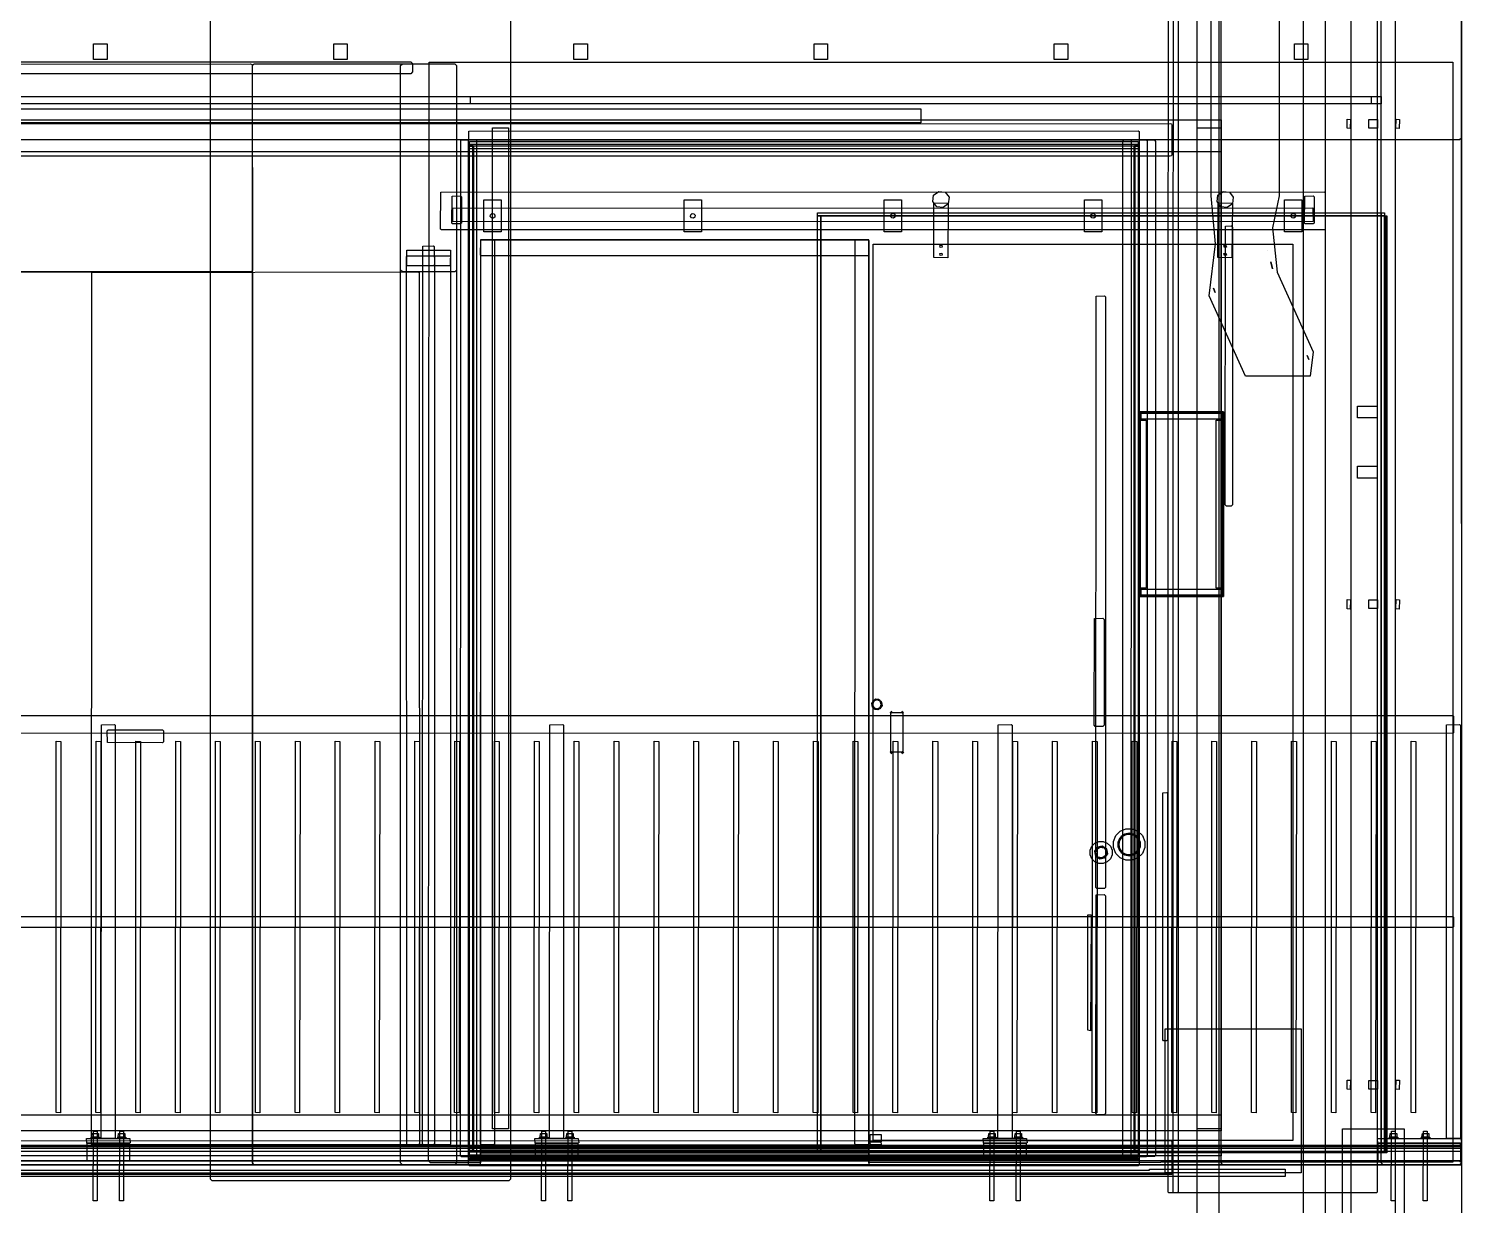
# Model space of a CAD drawing. Header units: metres. Extents: x 292.5 to 342.7, y -1 to 8.9.
# Drawn here: x 298.421 to 302, y 3.099 to 6.038 of the extents above; entities that cross this region are included whole.
import ezdxf

# ---------------------------------------------------------------- set-up
doc = ezdxf.new("R2010")
doc.units = ezdxf.units.M
doc.layers.add('VISTA', color=8, linetype='Continuous')

msp = doc.modelspace()

# ---------------------------------------------------------------- linework, layer by layer
at = {"layer": 'VISTA'}
for points in [[(301.34, 2.95), (301.34, 8.7), (301.66, 8.7), (301.66, 2.95)], [(301.395, 3.08), (301.395, 8.7), (301.605, 8.7), (301.605, 3.08)]]:
    msp.add_lwpolyline(points, dxfattribs=at)
for points in [[(301.2905, 8.23), (301.2925, 8.228), (301.2925, 3.132), (301.2905, 3.13), (301.2695, 3.13), (301.2675, 3.132), (301.2681, 8.2294), (301.2905, 8.23)], [(301.788, 8.23), (301.79, 8.228), (301.79, 3.132), (301.788, 3.13), (301.282, 3.13), (301.28, 3.132), (301.2806, 8.2294), (301.788, 8.23)], [(301.788, 8.23), (301.79, 8.228), (301.79, 3.132), (301.788, 3.13), (301.282, 3.13), (301.28, 3.132), (301.2806, 8.2294), (301.788, 8.23)], [(301.37, 5.3707), (301.3855, 5.5003), (301.375, 5.62), (301.375, 7.95), (301.545, 7.95), (301.545, 5.62), (301.5283, 5.5405), (301.5398, 5.4293), (301.63, 5.2304), (301.6222, 5.17), (301.4606, 5.17), (301.37, 5.3707)], [(298.875, 6.4355), (298.8795, 6.44), (299.6205, 6.44), (299.625, 6.4355), (299.625, 3.1645), (299.6205, 3.16), (298.8795, 3.16), (298.875, 3.1645), (298.875, 6.4355)], [(294, 6.3955), (294.0045, 6.4), (301.9955, 6.4), (302, 6.3955), (302, 5.7645), (301.9955, 5.76), (294.0045, 5.76), (294, 5.7645), (294, 6.3955)], [(294, 6.3955), (294.0019, 6.3992), (301.9955, 6.4), (301.9992, 6.3981), (302, 3.2045), (301.9981, 3.2008), (294.0045, 3.2), (294, 3.2045), (294, 6.3955)], [(301.4, 6.3955), (301.4045, 6.4), (301.9955, 6.4), (302, 6.3955), (302, 3.2045), (301.9955, 3.2), (301.4045, 3.2), (301.4, 3.2045), (301.4, 6.3955)], [(301.8, 6.3955), (301.8045, 6.4), (301.9955, 6.4), (302, 6.3955), (302, 3.2045), (301.9955, 3.2), (301.8045, 3.2), (301.8, 3.2045), (301.8, 6.3955)], [(301.8, 6.3955), (301.8045, 6.4), (301.9955, 6.4), (302, 6.3955), (302, 3.2045), (301.9955, 3.2), (301.8045, 3.2), (301.8, 3.2045), (301.8, 6.3955)], [(301.627, -0.3), (301.7223, -0.2634), (301.7248, -0.2147), (301.725, 6.297), (301.835, 6.297), (301.8341, -0.24), (301.8313, -0.2772), (301.824, -0.3142), (301.8144, -0.3338), (301.8049, -0.3442), (301.7966, -0.35), (301.5958, -0.35), (301.5956, -0.3448), (301.5987, -0.3308), (301.6053, -0.3182), (301.615, -0.3077), (301.627, -0.3)], [(298.6169, 5.9994), (298.6169, 5.9606), (298.5831, 5.9606), (298.5831, 5.9994), (298.6169, 5.9994)], [(299.2169, 5.9994), (299.2169, 5.9606), (299.1831, 5.9606), (299.1831, 5.9994), (299.2169, 5.9994)], [(299.8169, 5.9994), (299.8169, 5.9606), (299.7831, 5.9606), (299.7831, 5.9994), (299.8169, 5.9994)], [(300.4169, 5.9994), (300.4169, 5.9606), (300.3831, 5.9606), (300.3831, 5.9994), (300.4169, 5.9994)], [(301.0169, 5.9994), (301.0169, 5.9606), (300.9831, 5.9606), (300.9831, 5.9994), (301.0169, 5.9994)], [(301.6169, 5.9994), (301.6169, 5.9606), (301.5831, 5.9606), (301.5831, 5.9994), (301.6169, 5.9994)], [(297.66, 5.9505), (297.6645, 5.955), (299.3755, 5.955), (299.38, 5.9505), (299.38, 5.9295), (299.3755, 5.925), (297.6645, 5.925), (297.66, 5.9295), (297.66, 5.9505)], [(298.06, 5.9455), (298.0619, 5.9492), (298.9755, 5.95), (298.9792, 5.9481), (298.98, 5.4345), (298.9781, 5.4308), (298.0645, 5.43), (298.06, 5.4345), (298.06, 5.9455)], [(298.98, 5.9455), (298.9845, 5.95), (299.4855, 5.95), (299.49, 5.9455), (299.49, 3.2045), (299.4855, 3.2), (298.9845, 3.2), (298.98, 3.2045), (298.98, 5.9455)], [(299.35, 5.9455), (299.3545, 5.95), (299.4855, 5.95), (299.49, 5.9455), (299.49, 3.2045), (299.4855, 3.2), (299.3545, 3.2), (299.35, 3.2045), (299.35, 5.9455)], [(299.35, 5.9455), (299.3545, 5.95), (299.4855, 5.95), (299.49, 5.9455), (299.49, 5.4345), (299.4855, 5.43), (299.3545, 5.43), (299.35, 5.4345), (299.35, 5.9455)], [(299.35, 5.9455), (299.3545, 5.95), (299.4855, 5.95), (299.49, 5.9455), (299.49, 3.2045), (299.4855, 3.2), (299.3545, 3.2), (299.35, 3.2045), (299.35, 5.9455)], [(299.4213, 5.9537), (301.9787, 5.9537), (301.9787, 3.2063), (300.52, 3.205), (300.52, 5.51), (299.55, 5.51), (299.55, 3.205), (299.4245, 3.205), (299.42, 3.2095), (299.4213, 5.9537)], [(301.8, 5.868), (301.8, 5.85), (294.2, 5.85), (294.2, 5.868), (301.8, 5.868)], [(295.15, 5.8375), (300.65, 5.8375), (300.65, 5.8025), (295.15, 5.8025), (295.15, 5.8375)], [(301.775, 5.868), (301.775, 5.85), (299.525, 5.85), (299.525, 5.868), (301.775, 5.868)], [(301.273, 5.801), (301.2758, 5.7998), (301.277, 5.797), (301.277, 5.723), (301.2758, 5.7202), (301.273, 5.719), (297.767, 5.719), (297.7642, 5.7202), (297.763, 5.723), (297.7642, 5.7998), (301.273, 5.801)], [(297.8, 5.81), (301.4, 5.81), (301.4, 5.73), (297.8, 5.73), (297.8, 5.81)], [(301.2748, 5.7995), (301.2755, 5.7988), (301.2755, 5.7995), (301.2748, 5.7995)], [(301.7235, 5.811), (301.7225, 5.788), (301.7145, 5.789), (301.7148, 5.8117), (301.7235, 5.811)], [(301.7907, 5.8107), (301.7907, 5.7893), (301.7693, 5.7893), (301.7693, 5.8107), (301.7907, 5.8107)], [(301.8455, 5.811), (301.8445, 5.788), (301.8365, 5.789), (301.8368, 5.8117), (301.8455, 5.811)], [(301.193, 5.7825), (301.195, 5.7805), (301.195, 5.7395), (301.193, 5.7375), (299.522, 5.7375), (299.52, 5.7395), (299.5206, 5.7819), (301.193, 5.7825)], [(299.58, 5.79), (299.62, 5.79), (299.62, 3.29), (299.58, 3.29), (299.58, 5.79)], [(301.34, 5.79), (301.4, 5.79), (301.4, 3.29), (301.34, 3.29), (301.34, 5.79)], [(299.538, 5.76), (299.54, 5.758), (299.54, 3.222), (299.538, 3.22), (299.502, 3.22), (299.5, 3.222), (299.5006, 5.7594), (299.538, 5.76)], [(301.195, 5.76), (301.195, 5.748), (299.52, 5.748), (299.52, 5.76), (301.195, 5.76)], [(299.52, 5.76), (301.195, 5.76), (301.195, 3.22), (299.52, 3.22), (299.52, 5.76)], [(301.195, 5.76), (301.195, 5.748), (299.52, 5.748), (299.52, 5.76), (301.195, 5.76)], [(301.195, 5.76), (301.195, 5.748), (299.52, 5.748), (299.52, 5.76), (301.195, 5.76)], [(299.52, 5.76), (301.195, 5.76), (301.195, 3.22), (299.52, 3.22), (299.52, 5.76)], [(301.195, 5.76), (301.195, 5.748), (299.52, 5.748), (299.52, 5.76), (301.195, 5.76)], [(299.53, 5.748), (299.53, 3.232), (299.52, 3.232), (299.52, 5.748), (299.53, 5.748)], [(299.53, 5.748), (299.53, 3.232), (299.52, 3.232), (299.52, 5.748), (299.53, 5.748)], [(299.53, 5.748), (299.53, 3.232), (299.52, 3.232), (299.52, 5.748), (299.53, 5.748)], [(299.53, 5.748), (299.53, 3.232), (299.52, 3.232), (299.52, 5.748), (299.53, 5.748)], [(301.1925, 5.7562), (301.1925, 5.7442), (299.5225, 5.7442), (299.5225, 5.7562), (301.1925, 5.7562)], [(299.5225, 5.7562), (301.1925, 5.7562), (301.1925, 3.2238), (299.5225, 3.2238), (299.5225, 5.7562)], [(301.1925, 5.7562), (301.1925, 5.7442), (299.5225, 5.7442), (299.5225, 5.7562), (301.1925, 5.7562)], [(301.1925, 5.7562), (301.1925, 5.7442), (299.5225, 5.7442), (299.5225, 5.7562), (301.1925, 5.7562)], [(299.5225, 5.7562), (301.1925, 5.7562), (301.1925, 3.2238), (299.5225, 3.2238), (299.5225, 5.7562)], [(301.1925, 5.7562), (301.1925, 5.7442), (299.5225, 5.7442), (299.5225, 5.7562), (301.1925, 5.7562)], [(299.5325, 5.7442), (299.5325, 3.2358), (299.5225, 3.2358), (299.5225, 5.7442), (299.5325, 5.7442)], [(299.5325, 5.7442), (299.5325, 3.2358), (299.5225, 3.2358), (299.5225, 5.7442), (299.5325, 5.7442)], [(299.5325, 5.7442), (299.5325, 3.2358), (299.5225, 3.2358), (299.5225, 5.7442), (299.5325, 5.7442)], [(299.5325, 5.7442), (299.5325, 3.2358), (299.5225, 3.2358), (299.5225, 5.7442), (299.5325, 5.7442)], [(301.154, 5.756), (301.158, 5.76), (301.232, 5.76), (301.2348, 5.7588), (301.236, 5.756), (301.236, 3.224), (301.2343, 3.2207), (301.158, 3.22), (301.1547, 3.2217), (301.154, 5.756)], [(301.213, 5.76), (301.215, 5.758), (301.215, 3.222), (301.213, 3.22), (301.177, 3.22), (301.175, 3.222), (301.1756, 5.7594), (301.213, 5.76)], [(301.1925, 5.7442), (301.1925, 3.2358), (301.1825, 3.2358), (301.1825, 5.7442), (301.1925, 5.7442)], [(301.1925, 5.7442), (301.1925, 3.2358), (301.1825, 3.2358), (301.1825, 5.7442), (301.1925, 5.7442)], [(301.1925, 5.7442), (301.1925, 3.2358), (301.1825, 3.2358), (301.1825, 5.7442), (301.1925, 5.7442)], [(301.1925, 5.7442), (301.1925, 3.2358), (301.1825, 3.2358), (301.1825, 5.7442), (301.1925, 5.7442)], [(301.195, 5.748), (301.195, 3.232), (301.185, 3.232), (301.185, 5.748), (301.195, 5.748)], [(301.195, 5.748), (301.195, 3.232), (301.185, 3.232), (301.185, 5.748), (301.195, 5.748)], [(301.195, 5.748), (301.195, 3.232), (301.185, 3.232), (301.185, 5.748), (301.195, 5.748)], [(301.195, 5.748), (301.195, 3.232), (301.185, 3.232), (301.185, 5.748), (301.195, 5.748)], [(301.2345, 5.7585), (301.2338, 5.7585), (301.2343, 5.7583), (301.2345, 5.7585)], [(301.2755, 5.7205), (301.2755, 5.7212), (301.2753, 5.7207), (301.2755, 5.7205)], [(301.658, 5.63), (301.66, 5.628), (301.66, 5.537), (301.658, 5.535), (299.452, 5.535), (299.45, 5.537), (299.4506, 5.6294), (301.658, 5.63)], [(299.5, 5.62), (299.502, 5.618), (299.502, 5.552), (299.5, 5.55), (299.48, 5.55), (299.478, 5.552), (299.4786, 5.6194), (299.5, 5.62)], [(300.7203, 5.6164), (300.7182, 5.6005), (300.7054, 5.5907), (300.6895, 5.5928), (300.6797, 5.6056), (300.6818, 5.6215), (300.6946, 5.6313), (300.7105, 5.6292), (300.7203, 5.6164)], [(301.4303, 5.6164), (301.4282, 5.6005), (301.4154, 5.5907), (301.3995, 5.5928), (301.3897, 5.6056), (301.3918, 5.6215), (301.4046, 5.6313), (301.4205, 5.6292), (301.4303, 5.6164)], [(301.63, 5.62), (301.632, 5.618), (301.632, 5.552), (301.63, 5.55), (301.61, 5.55), (301.608, 5.552), (301.6086, 5.6194), (301.63, 5.62)], [(301.629, 5.59), (301.63, 5.556), (299.481, 5.555), (299.4803, 5.5897), (301.629, 5.59)], [(299.6017, 5.6097), (299.6017, 5.5303), (299.5583, 5.5303), (299.5583, 5.6097), (299.6017, 5.6097)], [(300.1017, 5.6097), (300.1017, 5.5303), (300.0583, 5.5303), (300.0583, 5.6097), (300.1017, 5.6097)], [(300.6017, 5.6097), (300.6017, 5.5303), (300.5583, 5.5303), (300.5583, 5.6097), (300.6017, 5.6097)], [(300.718, 5.602), (300.717, 5.465), (300.682, 5.466), (300.6823, 5.6027), (300.718, 5.602)], [(301.1017, 5.6097), (301.1017, 5.5303), (301.0583, 5.5303), (301.0583, 5.6097), (301.1017, 5.6097)], [(301.428, 5.602), (301.427, 5.465), (301.392, 5.466), (301.3923, 5.6027), (301.428, 5.602)], [(301.6017, 5.6097), (301.6017, 5.5303), (301.5583, 5.5303), (301.5583, 5.6097), (301.6017, 5.6097)], [(299.5858, 5.5716), (299.5852, 5.567), (299.5816, 5.5642), (299.577, 5.5648), (299.5742, 5.5684), (299.5748, 5.573), (299.5784, 5.5758), (299.583, 5.5752), (299.5858, 5.5716)], [(300.0858, 5.5716), (300.0852, 5.567), (300.0816, 5.5642), (300.077, 5.5648), (300.0742, 5.5684), (300.0748, 5.573), (300.0784, 5.5758), (300.083, 5.5752), (300.0858, 5.5716)], [(301.8, 5.578), (301.8, 5.57), (300.392, 5.57), (300.392, 5.578), (301.8, 5.578)], [(300.4, 5.57), (300.4, 3.232), (300.392, 3.232), (300.392, 5.57), (300.4, 5.57)], [(300.4, 5.57), (301.8, 5.57), (301.8, 3.232), (300.4, 3.232), (300.4, 5.57)], [(300.4, 5.57), (301.8, 5.57), (301.8, 3.232), (300.4, 3.232), (300.4, 5.57)], [(300.4, 5.57), (301.8, 5.57), (301.8, 3.232), (300.4, 3.232), (300.4, 5.57)], [(301.8, 5.57), (301.8, 3.232), (300.4, 3.232), (300.4, 5.57), (301.8, 5.57)], [(300.5858, 5.5716), (300.5852, 5.567), (300.5816, 5.5642), (300.577, 5.5648), (300.5742, 5.5684), (300.5748, 5.573), (300.5784, 5.5758), (300.583, 5.5752), (300.5858, 5.5716)], [(301.0858, 5.5716), (301.0852, 5.567), (301.0816, 5.5642), (301.077, 5.5648), (301.0742, 5.5684), (301.0748, 5.573), (301.0784, 5.5758), (301.083, 5.5752), (301.0858, 5.5716)], [(301.5858, 5.5716), (301.5852, 5.567), (301.5816, 5.5642), (301.577, 5.5648), (301.5742, 5.5684), (301.5748, 5.573), (301.5784, 5.5758), (301.583, 5.5752), (301.5858, 5.5716)], [(301.808, 5.578), (301.808, 5.57), (301.8, 5.57), (301.8, 5.578), (301.808, 5.578)], [(301.808, 5.57), (301.808, 3.232), (301.8, 3.232), (301.8, 5.57), (301.808, 5.57)], [(301.808, 5.57), (301.808, 3.232), (301.8, 3.232), (301.8, 5.57), (301.808, 5.57)], [(301.812, 5.57), (301.812, 3.232), (301.8, 3.232), (301.8, 5.57), (301.812, 5.57)], [(301.812, 5.57), (301.812, 3.232), (301.808, 3.232), (301.808, 5.57), (301.812, 5.57)], [(301.814, 5.57), (301.814, 3.232), (301.812, 3.232), (301.812, 5.57), (301.814, 5.57)], [(301.425, 5.545), (301.428, 5.542), (301.428, 4.848), (301.425, 4.845), (301.413, 4.845), (301.41, 4.848), (301.4109, 5.5441), (301.425, 5.545)], [(301.425, 5.545), (301.428, 5.542), (301.428, 4.848), (301.425, 4.845), (301.413, 4.845), (301.41, 4.848), (301.4109, 5.5441), (301.425, 5.545)], [(299.3657, 5.4847), (299.4747, 5.4843), (299.4743, 5.4453), (299.3658, 5.4455), (299.3657, 5.4847)], [(299.4315, 5.495), (299.4344, 5.4935), (299.435, 5.4485), (299.4335, 5.4456), (299.4085, 5.445), (299.4056, 5.4465), (299.406, 5.494), (299.4315, 5.495)], [(299.4067, 5.4933), (299.4067, 5.494), (299.406, 5.4933), (299.4067, 5.4933)], [(299.434, 5.4933), (299.4333, 5.494), (299.4333, 5.4933), (299.434, 5.4933)], [(299.583, 5.51), (299.585, 5.508), (299.585, 3.252), (299.583, 3.25), (299.552, 3.25), (299.55, 3.252), (299.5506, 5.5094), (299.583, 5.51)], [(300.518, 5.51), (300.52, 5.508), (300.52, 5.472), (300.518, 5.47), (299.552, 5.47), (299.55, 5.472), (299.5506, 5.5094), (300.518, 5.51)], [(300.518, 5.51), (300.52, 5.508), (300.52, 3.252), (300.518, 3.25), (300.487, 3.25), (300.485, 3.252), (300.4856, 5.5094), (300.518, 5.51)], [(300.5309, 5.4991), (301.5791, 5.4991), (301.5791, 3.2609), (300.5309, 3.2609), (300.5309, 5.4991)], [(300.703, 5.4923), (300.6983, 5.491), (300.697, 5.4958), (300.7018, 5.497), (300.703, 5.4923)], [(300.703, 5.4722), (300.6983, 5.471), (300.697, 5.4757), (300.7018, 5.477), (300.703, 5.4722)], [(301.413, 5.4923), (301.4082, 5.491), (301.407, 5.4958), (301.4118, 5.497), (301.413, 5.4923)], [(301.413, 5.4722), (301.4082, 5.471), (301.407, 5.4757), (301.4118, 5.477), (301.413, 5.4722)], [(301.5167, 5.4839), (301.5167, 5.4839), (301.5167, 5.4839), (301.5167, 5.4839)], [(299.365, 5.4683), (299.3667, 5.47), (299.4733, 5.47), (299.475, 5.4683), (299.475, 3.2517), (299.4733, 3.25), (299.3658, 3.2505), (299.365, 5.4683)], [(299.365, 5.4683), (299.3667, 5.47), (299.4733, 5.47), (299.475, 5.4683), (299.475, 3.2517), (299.4733, 3.25), (299.3658, 3.2505), (299.365, 5.4683)], [(299.4315, 5.47), (299.434, 5.469), (299.435, 5.4665), (299.435, 3.2535), (299.434, 3.251), (299.4315, 3.25), (299.4085, 3.25), (299.406, 3.251), (299.405, 3.2535), (299.406, 5.469), (299.4315, 5.47)], [(299.4315, 5.47), (299.434, 5.469), (299.435, 5.4665), (299.435, 3.2535), (299.434, 3.251), (299.4315, 3.25), (299.4085, 3.25), (299.406, 3.251), (299.405, 3.2535), (299.406, 5.469), (299.4315, 5.47)], [(299.4067, 5.4683), (299.4067, 5.469), (299.406, 5.4683), (299.4067, 5.4683)], [(299.4067, 5.4683), (299.4067, 5.469), (299.406, 5.4683), (299.4067, 5.4683)], [(299.4063, 5.4463), (299.4067, 5.446), (299.4067, 5.4467), (299.4063, 5.4463)], [(299.434, 5.4683), (299.4333, 5.469), (299.4333, 5.4683), (299.434, 5.4683)], [(299.434, 5.4683), (299.4333, 5.469), (299.4333, 5.4683), (299.434, 5.4683)], [(299.4333, 5.446), (299.434, 5.4467), (299.4333, 5.4467), (299.4333, 5.446)], [(301.5241, 5.4551), (301.5241, 5.4551), (301.5284, 5.4379), (301.5241, 5.4551)], [(298.06, 5.43), (298.98, 5.43), (298.98, 3.2), (298.06, 3.2), (298.06, 5.43)], [(299.394, 5.43), (299.3969, 5.4285), (299.3975, 3.2535), (299.396, 3.2506), (298.581, 3.25), (298.5781, 3.2515), (298.5785, 5.429), (299.394, 5.43)], [(298.5792, 5.4283), (298.5792, 5.429), (298.5785, 5.4283), (298.5792, 5.4283)], [(299.3965, 5.4283), (299.3958, 5.429), (299.3958, 5.4283), (299.3965, 5.4283)], [(301.1085, 5.37), (301.111, 5.3675), (301.111, 3.8925), (301.1085, 3.89), (301.0895, 3.89), (301.087, 3.8925), (301.0877, 5.3693), (301.1085, 5.37)], [(301.3809, 5.3893), (301.3852, 5.379), (301.3852, 5.379), (301.3809, 5.3893)], [(301.6148, 5.2215), (301.6191, 5.2111), (301.6148, 5.2215), (301.6148, 5.2215)], [(301.7897, 5.0947), (301.7897, 5.0653), (301.7403, 5.0653), (301.7403, 5.0947), (301.7897, 5.0947)], [(301.4055, 5.0805), (301.1945, 5.0805), (301.1945, 4.6195), (301.4055, 4.6195), (301.4055, 5.0805)], [(301.4055, 5.0805), (301.1945, 5.0805), (301.1945, 4.6195), (301.4055, 4.6195), (301.4055, 5.0805)], [(301.4055, 5.0805), (301.1945, 5.0805), (301.1945, 4.6195), (301.4055, 4.6195), (301.4055, 5.0805)], [(301.1975, 5.0805), (301.1975, 4.6195), (301.1945, 4.6195), (301.1945, 5.0805), (301.1975, 5.0805)], [(301.1945, 4.6195), (301.4055, 4.6195), (301.4055, 5.0805), (301.1945, 5.0805), (301.1945, 4.6195)], [(301.4025, 5.0805), (301.4025, 5.0775), (301.1975, 5.0775), (301.1975, 5.0805), (301.4025, 5.0805)], [(301.2125, 5.06), (301.2125, 4.64), (301.1975, 4.64), (301.1975, 5.06), (301.2125, 5.06)], [(301.4, 5.0775), (301.4, 5.0625), (301.2, 5.0625), (301.2, 5.0775), (301.4, 5.0775)], [(301.4025, 5.06), (301.4025, 4.64), (301.3875, 4.64), (301.3875, 5.06), (301.4025, 5.06)], [(301.4055, 5.0805), (301.4055, 4.6195), (301.4025, 4.6195), (301.4025, 5.0805), (301.4055, 5.0805)], [(301.7897, 4.9447), (301.7897, 4.9153), (301.7403, 4.9153), (301.7403, 4.9447), (301.7897, 4.9447)], [(301.4025, 4.6225), (301.4025, 4.6195), (301.1975, 4.6195), (301.1975, 4.6225), (301.4025, 4.6225)], [(301.4, 4.6375), (301.4, 4.6225), (301.2, 4.6225), (301.2, 4.6375), (301.4, 4.6375)], [(301.7235, 4.611), (301.7225, 4.588), (301.7145, 4.589), (301.7148, 4.6117), (301.7235, 4.611)], [(301.7907, 4.6107), (301.7907, 4.5893), (301.7693, 4.5893), (301.7693, 4.6107), (301.7907, 4.6107)], [(301.8455, 4.611), (301.8445, 4.588), (301.8365, 4.589), (301.8368, 4.6117), (301.8455, 4.611)], [(301.1045, 4.565), (301.1075, 4.562), (301.1075, 4.298), (301.1045, 4.295), (301.0855, 4.295), (301.0825, 4.298), (301.0834, 4.5641), (301.1045, 4.565)], [(300.5272, 4.3525), (300.5328, 4.3608), (300.5425, 4.3628), (300.5508, 4.3572), (300.5528, 4.3475), (300.5472, 4.3392), (300.5375, 4.3373), (300.5292, 4.3428), (300.5272, 4.3525)], [(300.5508, 4.3428), (300.5528, 4.3525), (300.5472, 4.3608), (300.5375, 4.3628), (300.5292, 4.3572), (300.5272, 4.3475), (300.5328, 4.3392), (300.5425, 4.3373), (300.5508, 4.3428)], [(300.528, 4.355), (300.528, 4.345), (300.535, 4.338), (300.545, 4.338), (300.552, 4.345), (300.552, 4.355), (300.545, 4.362), (300.535, 4.362), (300.528, 4.355)], [(300.528, 4.355), (300.528, 4.345), (300.535, 4.338), (300.545, 4.338), (300.552, 4.345), (300.552, 4.355), (300.545, 4.362), (300.535, 4.362), (300.528, 4.355)], [(300.528, 4.355), (300.528, 4.345), (300.535, 4.338), (300.545, 4.338), (300.552, 4.345), (300.552, 4.355), (300.545, 4.362), (300.535, 4.362), (300.528, 4.355)], [(300.529, 4.35), (300.5322, 4.3422), (300.54, 4.339), (300.5478, 4.3422), (300.551, 4.35), (300.5478, 4.3578), (300.54, 4.361), (300.5322, 4.3578), (300.529, 4.35)], [(300.5735, 4.3285), (300.5737, 4.3285), (300.5752, 4.3309), (300.5735, 4.3285)], [(300.5752, 4.3309), (300.5775, 4.3324), (300.5775, 4.3325), (300.5752, 4.3309)], [(300.5775, 4.3293), (300.5775, 4.3317), (300.5774, 4.3307), (300.5775, 4.3293)], [(300.6025, 4.3324), (300.6049, 4.3309), (300.6025, 4.3325), (300.6025, 4.3324)], [(300.6025, 4.3293), (300.6026, 4.3307), (300.6025, 4.3317), (300.6025, 4.3293)], [(300.6063, 4.3285), (300.6065, 4.3285), (300.6049, 4.3309), (300.6063, 4.3285)], [(293.02, 4.3208), (293.0217, 4.3225), (301.9783, 4.3225), (301.98, 4.3208), (301.98, 4.2792), (301.9793, 4.2792), (301.9793, 4.2778), (301.9783, 4.2775), (293.0207, 4.2778), (293.02, 4.3208)], [(298.6358, 4.3), (298.6375, 4.2983), (298.6375, 3.266), (298.6025, 3.266), (298.6033, 4.2992), (298.6358, 4.3)], [(299.7558, 4.3), (299.7575, 4.2983), (299.7575, 3.266), (299.7225, 3.266), (299.7233, 4.2992), (299.7558, 4.3)], [(300.575, 4.3295), (300.6045, 4.33), (300.605, 4.2305), (300.5751, 4.2305), (300.575, 4.3295)], [(300.575, 4.3295), (300.6045, 4.33), (300.605, 4.2305), (300.5751, 4.2305), (300.575, 4.3295)], [(300.5752, 4.3285), (300.5768, 4.3285), (300.5753, 4.3286), (300.5752, 4.3285)], [(300.6047, 4.3286), (300.6032, 4.3285), (300.6049, 4.3285), (300.6047, 4.3286)], [(300.8758, 4.3), (300.8775, 4.2983), (300.8775, 3.266), (300.8425, 3.266), (300.8433, 4.2992), (300.8758, 4.3)], [(301.9958, 4.3), (301.9975, 4.2983), (301.9975, 3.266), (301.9625, 3.266), (301.9633, 4.2992), (301.9958, 4.3)], [(298.6175, 4.284), (298.6195, 4.286), (298.7555, 4.286), (298.7575, 4.284), (298.7575, 4.256), (298.7555, 4.254), (298.6183, 4.2544), (298.6175, 4.284)], [(301.9792, 4.2783), (301.9792, 4.2783), (301.9792, 4.2783), (301.9792, 4.2783)], [(298.5016, 4.257), (298.5006, 3.33), (298.4896, 3.331), (298.4898, 4.2577), (298.5016, 4.257)], [(298.6011, 4.257), (298.6001, 3.33), (298.5891, 3.331), (298.5894, 4.2577), (298.6011, 4.257)], [(298.7007, 4.257), (298.6997, 3.33), (298.6887, 3.331), (298.689, 4.2577), (298.7007, 4.257)], [(298.8002, 4.257), (298.7992, 3.33), (298.7882, 3.331), (298.7885, 4.2577), (298.8002, 4.257)], [(298.8998, 4.257), (298.8988, 3.33), (298.8878, 3.331), (298.8881, 4.2577), (298.8998, 4.257)], [(298.9993, 4.257), (298.9983, 3.33), (298.9873, 3.331), (298.9876, 4.2577), (298.9993, 4.257)], [(299.0989, 4.257), (299.0979, 3.33), (299.0869, 3.331), (299.0872, 4.2577), (299.0989, 4.257)], [(299.1984, 4.257), (299.1974, 3.33), (299.1864, 3.331), (299.1867, 4.2577), (299.1984, 4.257)], [(299.298, 4.257), (299.297, 3.33), (299.286, 3.331), (299.2863, 4.2577), (299.298, 4.257)], [(299.3976, 4.257), (299.3966, 3.33), (299.3856, 3.331), (299.3858, 4.2577), (299.3976, 4.257)], [(299.4971, 4.257), (299.4961, 3.33), (299.4851, 3.331), (299.4854, 4.2577), (299.4971, 4.257)], [(299.5967, 4.257), (299.5957, 3.33), (299.5847, 3.331), (299.585, 4.2577), (299.5967, 4.257)], [(299.6962, 4.257), (299.6952, 3.33), (299.6842, 3.331), (299.6845, 4.2577), (299.6962, 4.257)], [(299.7958, 4.257), (299.7948, 3.33), (299.7838, 3.331), (299.7841, 4.2577), (299.7958, 4.257)], [(299.8953, 4.257), (299.8943, 3.33), (299.8833, 3.331), (299.8836, 4.2577), (299.8953, 4.257)], [(299.9949, 4.257), (299.9939, 3.33), (299.9829, 3.331), (299.9832, 4.2577), (299.9949, 4.257)], [(300.0944, 4.257), (300.0934, 3.33), (300.0824, 3.331), (300.0827, 4.2577), (300.0944, 4.257)], [(300.194, 4.257), (300.193, 3.33), (300.182, 3.331), (300.1823, 4.2577), (300.194, 4.257)], [(300.2936, 4.257), (300.2926, 3.33), (300.2816, 3.331), (300.2818, 4.2577), (300.2936, 4.257)], [(300.3931, 4.257), (300.3921, 3.33), (300.3811, 3.331), (300.3814, 4.2577), (300.3931, 4.257)], [(300.4927, 4.257), (300.4917, 3.33), (300.4807, 3.331), (300.481, 4.2577), (300.4927, 4.257)], [(300.5752, 4.2291), (300.5737, 4.2315), (300.5735, 4.2315), (300.5752, 4.2291)], [(300.5767, 4.2315), (300.5743, 4.2315), (300.5753, 4.2314), (300.5767, 4.2315)], [(300.5775, 4.2275), (300.5775, 4.2276), (300.5752, 4.2291), (300.5775, 4.2275)], [(300.5775, 4.2307), (300.5774, 4.2293), (300.5775, 4.2283), (300.5775, 4.2307)], [(300.5922, 4.257), (300.5912, 3.33), (300.5802, 3.331), (300.5805, 4.2577), (300.5922, 4.257)], [(300.6026, 4.2293), (300.6025, 4.2307), (300.6025, 4.2291), (300.6026, 4.2293)], [(300.6025, 4.2275), (300.6025, 4.2275), (300.6049, 4.2291), (300.6025, 4.2275)], [(300.6057, 4.2315), (300.6033, 4.2315), (300.6047, 4.2314), (300.6057, 4.2315)], [(300.6065, 4.2315), (300.6063, 4.2315), (300.6049, 4.2291), (300.6065, 4.2315)], [(300.6918, 4.257), (300.6908, 3.33), (300.6798, 3.331), (300.6801, 4.2577), (300.6918, 4.257)], [(300.7913, 4.257), (300.7903, 3.33), (300.7793, 3.331), (300.7796, 4.2577), (300.7913, 4.257)], [(300.8909, 4.257), (300.8899, 3.33), (300.8789, 3.331), (300.8792, 4.2577), (300.8909, 4.257)], [(300.9904, 4.257), (300.9894, 3.33), (300.9784, 3.331), (300.9787, 4.2577), (300.9904, 4.257)], [(301.09, 4.257), (301.089, 3.33), (301.078, 3.331), (301.0783, 4.2577), (301.09, 4.257)], [(301.1896, 4.257), (301.1886, 3.33), (301.1776, 3.331), (301.1778, 4.2577), (301.1896, 4.257)], [(301.2891, 4.257), (301.2881, 3.33), (301.2771, 3.331), (301.2774, 4.2577), (301.2891, 4.257)], [(301.3887, 4.257), (301.3877, 3.33), (301.3767, 3.331), (301.377, 4.2577), (301.3887, 4.257)], [(301.4882, 4.257), (301.4872, 3.33), (301.4762, 3.331), (301.4765, 4.2577), (301.4882, 4.257)], [(301.5878, 4.257), (301.5868, 3.33), (301.5758, 3.331), (301.5761, 4.2577), (301.5878, 4.257)], [(301.6873, 4.257), (301.6863, 3.33), (301.6753, 3.331), (301.6756, 4.2577), (301.6873, 4.257)], [(301.7869, 4.257), (301.7859, 3.33), (301.7749, 3.331), (301.7752, 4.2577), (301.7869, 4.257)], [(301.8864, 4.257), (301.8854, 3.33), (301.8744, 3.331), (301.8747, 4.2577), (301.8864, 4.257)], [(301.264, 4.13), (301.266, 4.128), (301.266, 3.512), (301.264, 3.51), (301.256, 3.51), (301.254, 3.512), (301.2546, 4.1294), (301.264, 4.13)], [(301.1308, 3.9922), (301.1308, 4.0078), (301.1367, 4.0222), (301.1478, 4.0333), (301.1622, 4.0392), (301.1778, 4.0392), (301.1922, 4.0333), (301.2033, 4.0222), (301.2092, 4.0078), (301.2092, 3.9922), (301.2033, 3.9778), (301.1922, 3.9667), (301.1778, 3.9608), (301.1622, 3.9608), (301.1478, 3.9667), (301.1367, 3.9778), (301.1308, 3.9922)], [(301.1502, 3.9802), (301.1593, 3.9741), (301.17, 3.972), (301.1807, 3.9741), (301.1898, 3.9802), (301.1959, 3.9893), (301.198, 4), (301.1959, 4.0107), (301.1898, 4.0198), (301.1807, 4.0259), (301.17, 4.028), (301.1593, 4.0259), (301.1502, 4.0198), (301.1441, 4.0107), (301.142, 4), (301.1441, 3.9893), (301.1502, 3.9802)], [(301.1502, 3.9802), (301.1593, 3.9741), (301.17, 3.972), (301.1807, 3.9741), (301.1898, 3.9802), (301.1959, 3.9893), (301.198, 4), (301.1959, 4.0107), (301.1898, 4.0198), (301.1807, 4.0259), (301.17, 4.028), (301.1593, 4.0259), (301.1502, 4.0198), (301.1441, 4.0107), (301.142, 4), (301.1441, 3.9893), (301.1502, 3.9802)], [(301.1502, 3.9802), (301.1593, 3.9741), (301.17, 3.972), (301.1807, 3.9741), (301.1898, 3.9802), (301.1959, 3.9893), (301.198, 4), (301.1959, 4.0107), (301.1898, 4.0198), (301.1807, 4.0259), (301.17, 4.028), (301.1593, 4.0259), (301.1502, 4.0198), (301.1441, 4.0107), (301.142, 4), (301.1441, 3.9893), (301.1502, 3.9802)], [(301.1425, 3.9945), (301.1425, 4.0055), (301.1467, 4.0156), (301.1544, 4.0233), (301.1645, 4.0275), (301.1755, 4.0275), (301.1856, 4.0233), (301.1933, 4.0156), (301.1975, 4.0055), (301.1975, 3.9945), (301.1933, 3.9844), (301.1856, 3.9767), (301.1755, 3.9725), (301.1645, 3.9725), (301.1544, 3.9767), (301.1467, 3.9844), (301.1425, 3.9945)], [(301.146, 4.0099), (301.144, 4), (301.146, 3.9901), (301.1516, 3.9816), (301.16, 3.976), (301.17, 3.974), (301.18, 3.976), (301.1884, 3.9816), (301.194, 3.9901), (301.196, 4), (301.194, 4.0099), (301.1884, 4.0184), (301.18, 4.024), (301.17, 4.026), (301.16, 4.024), (301.1516, 4.0184), (301.146, 4.0099)], [(301.146, 4.0099), (301.144, 4), (301.146, 3.9901), (301.1516, 3.9816), (301.16, 3.976), (301.17, 3.974), (301.18, 3.976), (301.1884, 3.9816), (301.194, 3.9901), (301.196, 4), (301.194, 4.0099), (301.1884, 4.0184), (301.18, 4.024), (301.17, 4.026), (301.16, 4.024), (301.1516, 4.0184), (301.146, 4.0099)], [(301.1445, 4.0051), (301.1484, 4.0144), (301.1556, 4.0216), (301.1649, 4.0255), (301.1751, 4.0255), (301.1844, 4.0216), (301.1916, 4.0144), (301.1955, 4.0051), (301.1955, 3.9949), (301.1916, 3.9856), (301.1844, 3.9784), (301.1751, 3.9745), (301.1649, 3.9745), (301.1556, 3.9784), (301.1484, 3.9856), (301.1445, 3.9949), (301.1445, 4.0051)], [(301.0725, 3.9745), (301.0725, 3.9855), (301.0767, 3.9956), (301.0844, 4.0033), (301.0945, 4.0075), (301.1055, 4.0075), (301.1156, 4.0033), (301.1233, 3.9956), (301.1275, 3.9855), (301.1275, 3.9745), (301.1233, 3.9644), (301.1156, 3.9567), (301.1055, 3.9525), (301.0945, 3.9525), (301.0844, 3.9567), (301.0767, 3.9644), (301.0725, 3.9745)], [(301.1133, 3.9889), (301.1031, 3.9957), (301.0911, 3.9933), (301.0843, 3.9831), (301.0867, 3.9711), (301.0969, 3.9643), (301.1089, 3.9667), (301.1157, 3.9769), (301.1133, 3.9889)], [(301.0843, 3.9831), (301.0911, 3.9933), (301.1031, 3.9957), (301.1133, 3.9889), (301.1157, 3.9769), (301.1089, 3.9667), (301.0969, 3.9643), (301.0867, 3.9711), (301.0843, 3.9831)], [(301.1133, 3.9889), (301.1031, 3.9957), (301.0911, 3.9933), (301.0843, 3.9831), (301.0867, 3.9711), (301.0969, 3.9643), (301.1089, 3.9667), (301.1157, 3.9769), (301.1133, 3.9889)], [(301.1133, 3.9889), (301.1031, 3.9957), (301.0911, 3.9933), (301.0843, 3.9831), (301.0867, 3.9711), (301.0969, 3.9643), (301.1089, 3.9667), (301.1157, 3.9769), (301.1133, 3.9889)], [(301.086, 3.98), (301.0901, 3.9701), (301.1, 3.966), (301.1099, 3.9701), (301.114, 3.98), (301.1099, 3.9899), (301.1, 3.994), (301.0901, 3.9899), (301.086, 3.98)], [(301.086, 3.98), (301.0901, 3.9701), (301.1, 3.966), (301.1099, 3.9701), (301.114, 3.98), (301.1099, 3.9899), (301.1, 3.994), (301.0901, 3.9899), (301.086, 3.98)], [(301.0884, 3.9878), (301.0973, 3.9937), (301.1078, 3.9916), (301.1137, 3.9827), (301.1116, 3.9722), (301.1027, 3.9663), (301.0922, 3.9684), (301.0863, 3.9773), (301.0884, 3.9878)], [(301.1879, 3.9787), (301.1879, 3.9787), (301.1879, 3.9787), (301.1879, 3.9787)], [(301.108, 3.875), (301.111, 3.872), (301.111, 3.328), (301.108, 3.325), (301.09, 3.325), (301.087, 3.328), (301.0879, 3.8741), (301.108, 3.875)], [(293.02, 3.8188), (293.0217, 3.8205), (301.9783, 3.8205), (301.98, 3.8188), (301.98, 3.7942), (301.9783, 3.7925), (293.0207, 3.7928), (293.02, 3.8188)], [(301.075, 3.824), (301.074, 3.535), (301.067, 3.536), (301.0673, 3.8247), (301.075, 3.824)], [(301.6, 3.54), (301.6, 3.18), (301.26, 3.18), (301.26, 3.54), (301.6, 3.54)], [(301.7235, 3.411), (301.7225, 3.388), (301.7145, 3.389), (301.7148, 3.4117), (301.7235, 3.411)], [(301.7907, 3.4107), (301.7907, 3.3893), (301.7693, 3.3893), (301.7693, 3.4107), (301.7907, 3.4107)], [(301.8455, 3.411), (301.8445, 3.388), (301.8365, 3.389), (301.8368, 3.4117), (301.8455, 3.411)], [(297.8, 3.325), (301.4, 3.325), (301.4, 3.285), (297.8, 3.285), (297.8, 3.325)], [(301.273, 3.261), (301.2758, 3.2598), (301.277, 3.257), (301.277, 3.183), (301.2758, 3.1802), (301.273, 3.179), (297.767, 3.179), (297.7642, 3.1802), (297.763, 3.183), (297.7642, 3.2598), (301.273, 3.261)], [(298.674, 3.266), (298.675, 3.255), (298.566, 3.254), (298.5653, 3.2657), (298.674, 3.266)], [(298.598, 3.269), (298.598, 3.266), (298.576, 3.266), (298.5775, 3.269), (298.598, 3.269)], [(298.598, 3.269), (298.598, 3.266), (298.576, 3.266), (298.5775, 3.269), (298.598, 3.269)], [(298.5955, 3.278), (298.5955, 3.269), (298.5785, 3.269), (298.5796, 3.278), (298.5955, 3.278)], [(298.5955, 3.278), (298.5955, 3.269), (298.5785, 3.269), (298.5796, 3.278), (298.5955, 3.278)], [(298.592, 3.284), (298.592, 3.11), (298.582, 3.11), (298.5827, 3.284), (298.592, 3.284)], [(298.592, 3.284), (298.592, 3.11), (298.582, 3.11), (298.5827, 3.284), (298.592, 3.284)], [(298.664, 3.269), (298.664, 3.266), (298.642, 3.266), (298.6435, 3.269), (298.664, 3.269)], [(298.664, 3.269), (298.664, 3.266), (298.642, 3.266), (298.6435, 3.269), (298.664, 3.269)], [(298.6615, 3.278), (298.6615, 3.269), (298.6445, 3.269), (298.6456, 3.278), (298.6615, 3.278)], [(298.6615, 3.278), (298.6615, 3.269), (298.6445, 3.269), (298.6456, 3.278), (298.6615, 3.278)], [(298.658, 3.284), (298.658, 3.11), (298.648, 3.11), (298.6487, 3.284), (298.658, 3.284)], [(298.658, 3.284), (298.658, 3.11), (298.648, 3.11), (298.6487, 3.284), (298.658, 3.284)], [(299.794, 3.266), (299.795, 3.255), (299.686, 3.254), (299.6853, 3.2657), (299.794, 3.266)], [(299.718, 3.269), (299.718, 3.266), (299.696, 3.266), (299.6975, 3.269), (299.718, 3.269)], [(299.718, 3.269), (299.718, 3.266), (299.696, 3.266), (299.6975, 3.269), (299.718, 3.269)], [(299.7155, 3.278), (299.7155, 3.269), (299.6985, 3.269), (299.6996, 3.278), (299.7155, 3.278)], [(299.7155, 3.278), (299.7155, 3.269), (299.6985, 3.269), (299.6996, 3.278), (299.7155, 3.278)], [(299.712, 3.284), (299.712, 3.11), (299.702, 3.11), (299.7027, 3.284), (299.712, 3.284)], [(299.712, 3.284), (299.712, 3.11), (299.702, 3.11), (299.7027, 3.284), (299.712, 3.284)], [(299.784, 3.269), (299.784, 3.266), (299.762, 3.266), (299.7635, 3.269), (299.784, 3.269)], [(299.784, 3.269), (299.784, 3.266), (299.762, 3.266), (299.7635, 3.269), (299.784, 3.269)], [(299.7815, 3.278), (299.7815, 3.269), (299.7645, 3.269), (299.7656, 3.278), (299.7815, 3.278)], [(299.7815, 3.278), (299.7815, 3.269), (299.7645, 3.269), (299.7656, 3.278), (299.7815, 3.278)], [(299.778, 3.284), (299.778, 3.11), (299.768, 3.11), (299.7687, 3.284), (299.778, 3.284)], [(299.778, 3.284), (299.778, 3.11), (299.768, 3.11), (299.7687, 3.284), (299.778, 3.284)], [(300.5235, 3.276), (300.551, 3.2755), (300.5505, 3.257), (300.5231, 3.2575), (300.5235, 3.276)], [(300.55, 3.257), (300.551, 3.251), (300.524, 3.25), (300.5233, 3.2567), (300.55, 3.257)], [(300.914, 3.266), (300.915, 3.255), (300.806, 3.254), (300.8053, 3.2657), (300.914, 3.266)], [(300.838, 3.269), (300.838, 3.266), (300.816, 3.266), (300.8175, 3.269), (300.838, 3.269)], [(300.838, 3.269), (300.838, 3.266), (300.816, 3.266), (300.8175, 3.269), (300.838, 3.269)], [(300.8355, 3.278), (300.8355, 3.269), (300.8185, 3.269), (300.8196, 3.278), (300.8355, 3.278)], [(300.8355, 3.278), (300.8355, 3.269), (300.8185, 3.269), (300.8196, 3.278), (300.8355, 3.278)], [(300.832, 3.284), (300.832, 3.11), (300.822, 3.11), (300.8227, 3.284), (300.832, 3.284)], [(300.832, 3.284), (300.832, 3.11), (300.822, 3.11), (300.8227, 3.284), (300.832, 3.284)], [(300.904, 3.269), (300.904, 3.266), (300.882, 3.266), (300.8835, 3.269), (300.904, 3.269)], [(300.904, 3.269), (300.904, 3.266), (300.882, 3.266), (300.8835, 3.269), (300.904, 3.269)], [(300.9015, 3.278), (300.9015, 3.269), (300.8845, 3.269), (300.8856, 3.278), (300.9015, 3.278)], [(300.9015, 3.278), (300.9015, 3.269), (300.8845, 3.269), (300.8856, 3.278), (300.9015, 3.278)], [(300.898, 3.284), (300.898, 3.11), (300.888, 3.11), (300.8887, 3.284), (300.898, 3.284)], [(300.898, 3.284), (300.898, 3.11), (300.888, 3.11), (300.8887, 3.284), (300.898, 3.284)], [(301.2753, 3.2593), (301.2755, 3.2588), (301.2755, 3.2595), (301.2753, 3.2593)], [(301.857, 3.29), (301.857, 3), (301.703, 3), (301.703, 3.29), (301.857, 3.29)], [(301.999, 3.266), (302, 3.255), (301.791, 3.254), (301.7903, 3.2657), (301.999, 3.266)], [(301.841, 3.269), (301.841, 3.266), (301.819, 3.266), (301.8205, 3.269), (301.841, 3.269)], [(301.841, 3.269), (301.841, 3.266), (301.819, 3.266), (301.8205, 3.269), (301.841, 3.269)], [(301.8385, 3.278), (301.8385, 3.269), (301.8215, 3.269), (301.8226, 3.278), (301.8385, 3.278)], [(301.8385, 3.278), (301.8385, 3.269), (301.8215, 3.269), (301.8226, 3.278), (301.8385, 3.278)], [(301.835, 3.284), (301.835, 3.11), (301.825, 3.11), (301.8257, 3.284), (301.835, 3.284)], [(301.835, 3.284), (301.835, 3.11), (301.825, 3.11), (301.8257, 3.284), (301.835, 3.284)], [(301.921, 3.269), (301.921, 3.266), (301.899, 3.266), (301.9005, 3.269), (301.921, 3.269)], [(301.921, 3.269), (301.921, 3.266), (301.899, 3.266), (301.9005, 3.269), (301.921, 3.269)], [(301.9185, 3.278), (301.9185, 3.269), (301.9015, 3.269), (301.9026, 3.278), (301.9185, 3.278)], [(301.9185, 3.278), (301.9185, 3.269), (301.9015, 3.269), (301.9026, 3.278), (301.9185, 3.278)], [(301.915, 3.284), (301.915, 3.11), (301.905, 3.11), (301.9057, 3.284), (301.915, 3.284)], [(301.915, 3.284), (301.915, 3.11), (301.905, 3.11), (301.9057, 3.284), (301.915, 3.284)], [(293, 3.234), (302, 3.234), (302, 3.199), (293, 3.199), (293, 3.234)], [(301.995, 3.25), (302, 3.245), (302, 3.205), (301.995, 3.2), (294.005, 3.2), (294, 3.205), (294.0015, 3.2485), (301.995, 3.25)], [(301.999, 3.2483), (302, 3.211), (294.001, 3.21), (294, 3.2473), (301.999, 3.2483)], [(294.0005, 3.2455), (302, 3.245), (301.9995, 3.2405), (294.0001, 3.241), (294.0005, 3.2455)], [(297.8, 3.248), (301.4, 3.248), (301.4, 3.222), (297.8, 3.222), (297.8, 3.248)], [(298.567, 3.254), (298.673, 3.254), (298.673, 3.2092), (298.567, 3.2092), (298.567, 3.254)], [(298.5792, 3.251), (298.5792, 3.2517), (298.5785, 3.2517), (298.5792, 3.251)], [(298.5785, 3.2514), (298.5788, 3.2513), (298.5785, 3.2514), (298.5785, 3.2514)], [(299.3965, 3.2517), (299.3958, 3.2517), (299.3958, 3.251), (299.3965, 3.2517)], [(299.4063, 3.2513), (299.4067, 3.251), (299.4067, 3.2517), (299.4063, 3.2513)], [(299.4063, 3.2513), (299.4067, 3.251), (299.4067, 3.2517), (299.4063, 3.2513)], [(299.4333, 3.251), (299.434, 3.2517), (299.4333, 3.2517), (299.4333, 3.251)], [(299.4333, 3.251), (299.434, 3.2517), (299.4333, 3.2517), (299.4333, 3.251)], [(299.52, 3.2405), (299.522, 3.2425), (301.193, 3.2425), (301.195, 3.2405), (301.195, 3.1995), (301.193, 3.1975), (299.522, 3.1975), (299.52, 3.1995), (299.52, 3.2405)], [(301.195, 3.232), (301.195, 3.22), (299.52, 3.22), (299.52, 3.232), (301.195, 3.232)], [(301.195, 3.232), (301.195, 3.22), (299.52, 3.22), (299.52, 3.232), (301.195, 3.232)], [(301.195, 3.232), (301.195, 3.22), (299.52, 3.22), (299.52, 3.232), (301.195, 3.232)], [(301.195, 3.232), (301.195, 3.22), (299.52, 3.22), (299.52, 3.232), (301.195, 3.232)], [(301.1925, 3.2358), (301.1925, 3.2238), (299.5225, 3.2238), (299.5225, 3.2358), (301.1925, 3.2358)], [(301.1925, 3.2358), (301.1925, 3.2238), (299.5225, 3.2238), (299.5225, 3.2358), (301.1925, 3.2358)], [(301.1925, 3.2358), (301.1925, 3.2238), (299.5225, 3.2238), (299.5225, 3.2358), (301.1925, 3.2358)], [(301.1925, 3.2358), (301.1925, 3.2238), (299.5225, 3.2238), (299.5225, 3.2358), (301.1925, 3.2358)], [(299.55, 3.25), (300.52, 3.25), (300.52, 3.24), (299.55, 3.24), (299.55, 3.25)], [(299.55, 3.24), (300.52, 3.24), (300.52, 3.232), (299.55, 3.232), (299.55, 3.24)], [(299.55, 3.232), (300.52, 3.232), (300.52, 3.23), (299.55, 3.23), (299.55, 3.232)], [(299.55, 3.23), (300.52, 3.23), (300.52, 3.2), (299.55, 3.2), (299.55, 3.23)], [(299.687, 3.254), (299.793, 3.254), (299.793, 3.2092), (299.687, 3.2092), (299.687, 3.254)], [(299.99, 3.2238), (299.99, 3.2178), (299.89, 3.2178), (299.89, 3.2238), (299.99, 3.2238)], [(299.99, 3.2238), (299.99, 3.2178), (299.89, 3.2178), (299.89, 3.2238), (299.99, 3.2238)], [(301.8, 3.232), (301.8, 3.23), (300.392, 3.23), (300.392, 3.232), (301.8, 3.232)], [(300.825, 3.2238), (300.825, 3.2178), (300.725, 3.2178), (300.725, 3.2238), (300.825, 3.2238)], [(300.825, 3.2238), (300.825, 3.2178), (300.725, 3.2178), (300.725, 3.2238), (300.825, 3.2238)], [(300.807, 3.254), (300.913, 3.254), (300.913, 3.2092), (300.807, 3.2092), (300.807, 3.254)], [(301.2343, 3.2217), (301.2338, 3.2215), (301.2345, 3.2215), (301.2343, 3.2217)], [(301.792, 3.2092), (301.792, 3.254), (301.998, 3.254), (301.998, 3.2082), (301.792, 3.2092)], [(301.814, 3.232), (301.814, 3.23), (301.8, 3.23), (301.8, 3.232), (301.814, 3.232)], [(301.9955, 3.21), (302, 3.2055), (302, 3.0545), (301.9955, 3.05), (293.0045, 3.05), (293, 3.0545), (293.0013, 3.2087), (301.9955, 3.21)], [(302, 3.2), (302, 3), (294, 3), (294, 3.2), (302, 3.2)], [(294.719, 3.189), (294.719, 3.1865), (297.321, 3.1865), (297.321, 3.189), (297.819, 3.189), (297.819, 3.1865), (301.221, 3.1865), (301.221, 3.189), (301.56, 3.189), (301.56, 3.171), (294.04, 3.171), (294.04, 3.189), (294.719, 3.189)], [(301.195, 3.214), (301.195, 3.21), (299.52, 3.21), (299.52, 3.214), (301.195, 3.214)], [(301.195, 3.214), (301.195, 3.21), (299.52, 3.21), (299.52, 3.214), (301.195, 3.214)], [(301.1925, 3.2178), (301.1925, 3.2138), (299.5225, 3.2138), (299.5225, 3.2178), (301.1925, 3.2178)], [(301.1925, 3.2178), (301.1925, 3.2138), (299.5225, 3.2138), (299.5225, 3.2178), (301.1925, 3.2178)], [(299.9887, 3.22), (299.9887, 3.214), (299.8888, 3.214), (299.8888, 3.22), (299.9887, 3.22)], [(299.9887, 3.22), (299.9887, 3.214), (299.8888, 3.214), (299.8888, 3.22), (299.9887, 3.22)], [(300.8263, 3.22), (300.8263, 3.214), (300.7262, 3.214), (300.7262, 3.22), (300.8263, 3.22)], [(300.8263, 3.22), (300.8263, 3.214), (300.7262, 3.214), (300.7262, 3.22), (300.8263, 3.22)], [(297.763, 3.176), (297.763, 3.179), (301.277, 3.179), (301.277, 3.176), (297.763, 3.176)], [(301.2755, 3.1805), (301.2755, 3.1812), (301.2753, 3.1807), (301.2755, 3.1805)]]:
    msp.add_lwpolyline(points, close=True, dxfattribs=at)

doc.saveas('drawing.dxf')
